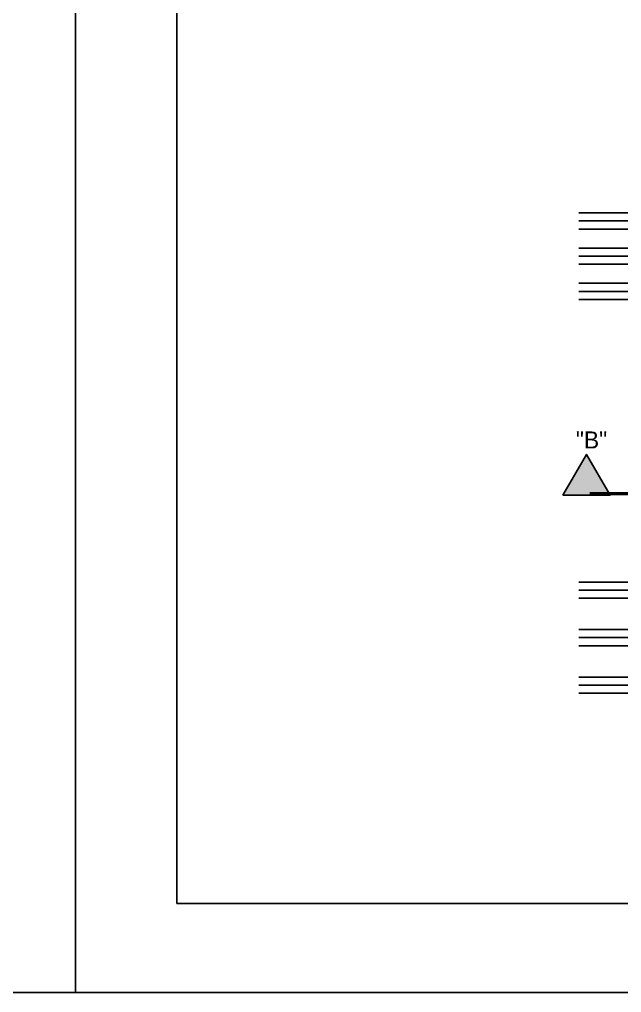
# Model space of a CAD drawing. Extents: x 0 to 3462, y 0 to 2308.
# Drawn here: x 1696 to 2068, y 0 to 600 of the extents above; entities that cross this region are included whole.
import ezdxf
from ezdxf.enums import TextEntityAlignment as Align

# ---------------------------------------------------------------- set-up
doc = ezdxf.new("R2010")
doc.units = 0
doc.header["$LTSCALE"] = 15
doc.linetypes.add('CENTER2', pattern=[0])
doc.linetypes.add('HIDDEN', pattern=[0])
for name, color, linetype in [('CL', 9, 'CENTER2'), ('CWUG', 8, 'HIDDEN'), ('PIPEDIM', 10, 'CONTINUOUS'), ('TITLEBLK', 7, 'CONTINUOUS')]:
    doc.layers.add(name, color=color, linetype=linetype)
doc.styles.get("Standard").update_dxf_attribs({"font": 'HAND1.SHX'})

msp = doc.modelspace()

# ---------------------------------------------------------------- linework, layer by layer
at = {"layer": 'CL', "color": 0}
for p, q in [((2041.16, 475.68), (2446.85, 475.68)), ((2041.16, 453.96), (2383.91, 453.96)), ((2041.16, 432.25), (2324.04, 432.25)), ((2041.16, 248.06), (2203.43, 248.06)), ((2041.16, 218.78), (2233.44, 218.78)), ((2041.16, 189.51), (2263.45, 189.51))]:
    msp.add_line(p, q, dxfattribs=at)
at = {"layer": 'CWUG', "color": 0}
for p, q in [((2041.16, 480.68), (2446.85, 480.68)), ((2041.16, 470.68), (2446.85, 470.68)), ((2041.16, 458.96), (2383.91, 458.96)), ((2041.16, 448.96), (2383.91, 448.96)), ((2041.16, 437.25), (2324.04, 437.25)), ((2041.16, 427.25), (2324.04, 427.25)), ((2041.16, 253.06), (2203.43, 253.06)), ((2041.16, 243.07), (2203.43, 243.07)), ((2041.16, 223.78), (2233.44, 223.78)), ((2041.16, 213.79), (2233.44, 213.79)), ((2041.16, 194.51), (2263.45, 194.51)), ((2041.16, 184.51), (2263.45, 184.52))]:
    msp.add_line(p, q, dxfattribs=at)
at = {"layer": 'PIPEDIM', "color": 0}
msp.add_lwpolyline([(2031.35, 306.51), (2060.51, 306.51), (2045.93, 331.77)], close=True, dxfattribs=at)
at = {"layer": 'PIPEDIM', "color": 0, "const_width": 2}
msp.add_lwpolyline([(2047.88, 307.48), (3168.64, 307.48)], dxfattribs=at)
at = {"layer": 'PIPEDIM', "color": 0}
for points in [[(2045.93, 331.77), (2031.35, 306.51), (2060.51, 306.51), (2045.93, 331.77)], [(2060.51, 306.51), (2045.93, 331.77), (2060.51, 306.51), (2031.35, 306.51)]]:
    msp.add_solid(points, dxfattribs=at)
at = {"layer": 'TITLEBLK', "color": 0}
for q in [(1793.28, 1112.54), (3384.81, 54.85)]:
    msp.add_line((1793.28, 54.85), q, dxfattribs=at)
for points in [[(0, 0), (0, 1153.84), (1730.76, 1153.84), (1730.76, 0), (0, 0)], [(1730.76, 0), (1730.76, 1153.84), (3461.53, 1153.84), (3461.53, 0), (1730.76, 0)]]:
    msp.add_lwpolyline(points, close=True, dxfattribs=at)

# ---------------------------------------------------------------- texts
at = {"layer": 'PIPEDIM', "color": 0}
msp.add_text('"B"', height=10.5, dxfattribs=at).set_placement((2049.04, 340.64), align=Align.MIDDLE)

doc.saveas('drawing.dxf')
